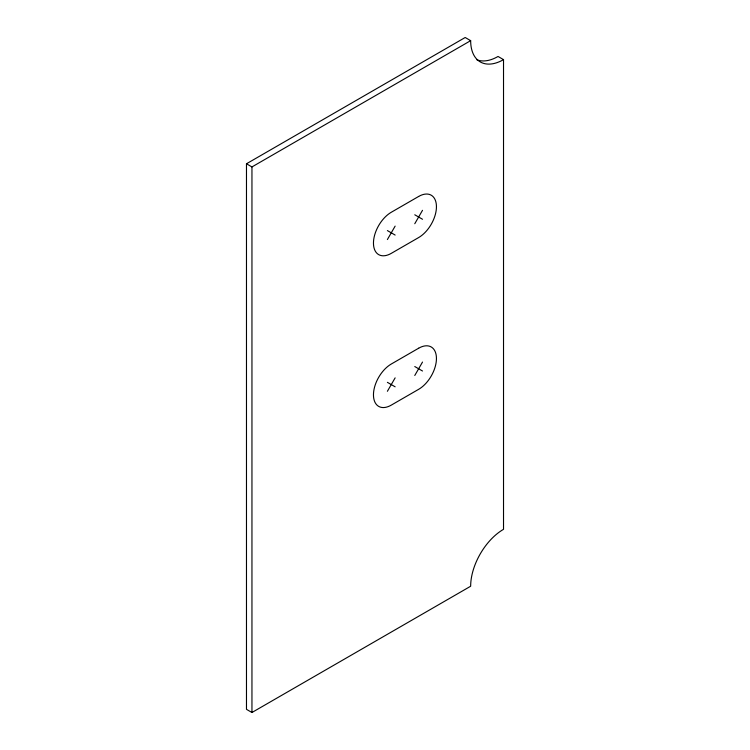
<?xml version="1.0" encoding="UTF-8"?>
<svg xmlns="http://www.w3.org/2000/svg" width="750" height="750" viewBox="0 0 750 750"><rect width="100%" height="100%" fill="white"/><g stroke="black" fill="none" stroke-linecap="round" stroke-linejoin="round"><path stroke-width="1.12" d="M387.394 239.531L395.138 226.116M414.769 223.725L422.512 210.309M387.394 391.284L395.138 377.869M414.769 375.478L422.512 362.062M246.478 163.772L465.188 37.5L470.663 40.659A46.463 26.831 -60 0 0 503.522 59.634L503.522 529.322A46.463 26.831 -60 0 0 470.663 586.228L251.953 712.5L246.478 709.341L246.478 163.772L251.953 166.931L470.663 40.659M503.522 59.634L498.047 56.466A46.463 26.831 -60 0 1 476.681 59.691M414.769 214.781L422.512 219.253M387.394 230.588L395.138 235.059M414.769 366.534L422.512 371.006M387.394 382.341L395.138 386.812M251.953 166.931L251.953 712.5M418.641 196.463L391.266 212.269A25.172 14.531 -60 0 0 373.463 243.094A25.172 14.531 -60 0 0 391.266 253.369L418.641 237.562A25.172 14.531 -60 0 0 436.444 206.738A25.172 14.531 -60 0 0 418.641 196.463M418.641 348.225L391.266 364.031A25.172 14.531 -60 0 0 373.463 394.856A25.172 14.531 -60 0 0 391.266 405.131L418.641 389.325A25.172 14.531 -60 0 0 436.444 358.5A25.172 14.531 -60 0 0 418.641 348.225"/></g></svg>
